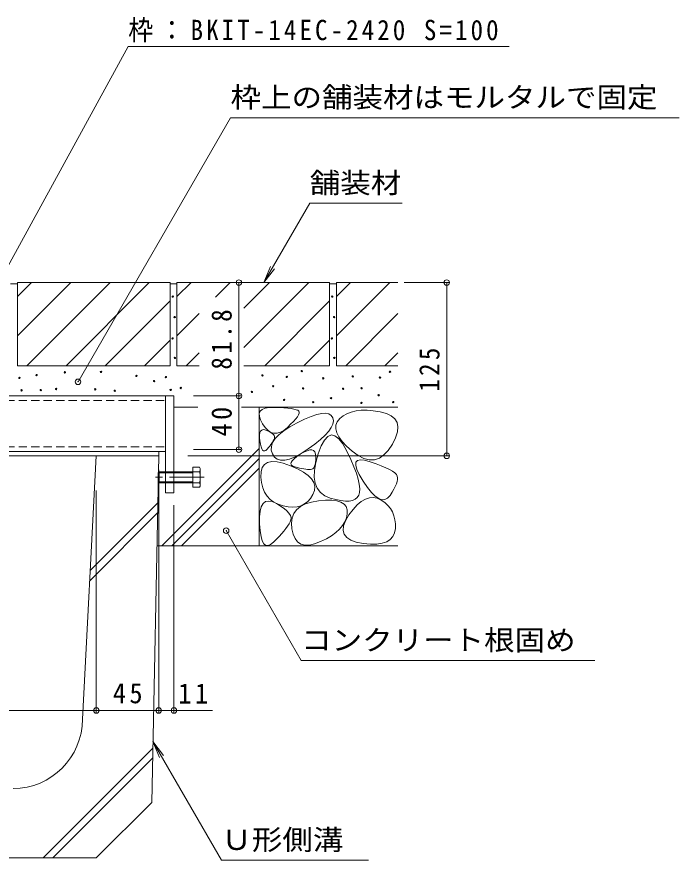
# Model space of a CAD drawing. Units: millimetres at full size, sheet at 1:5. Extents: x -1680 to 1949, y -1318 to 1367.
# Drawn here: x 810 to 1287, y -841 to -233 of the extents above; entities that cross this region are included whole.
import ezdxf
from ezdxf.enums import TextEntityAlignment as Align

# ---------------------------------------------------------------- set-up
doc = ezdxf.new("R2010")
doc.units = ezdxf.units.MM
doc.header["$LTSCALE"] = 5
doc.header["$PDMODE"] = 32
doc.header["$PDSIZE"] = 4
doc.linetypes.add('CHAIN1', pattern=[8, 5, -1, 1, -1])
doc.linetypes.add('DASHED1', pattern=[1.8, 1.2, -0.6])
for name, color, linetype, lineweight in [('4-0_OUTLINE-0', 7, 'Continuous', 9), ('4-4_0108_天井情報・�', 7, 'Continuous', 9), ('4-5_0055_アルミ建具_', 7, 'Continuous', 9), ('4-E_10ﾎﾞﾙﾄ__2', 7, 'Continuous', 9), ('4-F_10ﾎﾞﾙﾄ__1', 6, 'Continuous', 5)]:
    doc.layers.add(name, color=color, linetype=linetype, lineweight=lineweight)
doc.styles.add('ＭＳ ゴシック', font='')
doc.styles.get('ＭＳ ゴシック').set_extended_font_data('MS Gothic')

msp = doc.modelspace()

# ---------------------------------------------------------------- linework, layer by layer
at = {"layer": '4-0_OUTLINE-0', "linetype": 'DASHED1'}
for p, q in [((577.095, -509.783), (917.095, -509.783)), ((577.095, -543.383), (917.095, -543.383))]:
    msp.add_line(p, q, dxfattribs=at)
at = {"layer": '4-0_OUTLINE-0'}
for p, q in [((687.995, -506.583), (917.095, -506.583)), ((691.995, -546.583), (917.095, -546.583)), ((912.095, -549.783), (912.095, -546.583)), ((691.995, -549.783), (912.095, -549.783))]:
    msp.add_line(p, q, dxfattribs=at)
at = {"layer": '4-0_OUTLINE-0', "color": 2}
for p, q in [((936.785, -558.083), (936.785, -572.483)), ((941.485, -558.083), (936.785, -558.083)), ((912.485, -561.283), (911.785, -561.983)), ((911.785, -561.983), (911.785, -568.583)), ((917.095, -561.983), (911.785, -561.983)), ((912.485, -561.283), (912.485, -569.283)), ((917.095, -561.283), (912.485, -561.283)), ((941.485, -561.283), (923.095, -561.283)), ((936.785, -561.983), (923.095, -561.983)), ((942.085, -571.147), (942.085, -559.947)), ((911.785, -568.583), (912.485, -569.283)), ((911.785, -568.583), (917.095, -568.583)), ((912.485, -569.283), (917.095, -569.283)), ((923.095, -568.583), (936.785, -568.583)), ((923.095, -569.283), (941.485, -569.283)), ((936.785, -572.483), (941.485, -572.483))]:
    msp.add_line(p, q, dxfattribs=at)
at = {"layer": '4-0_OUTLINE-0', "color": 2, "linetype": 'CHAIN1'}
msp.add_line((944.869, -565.283), (909.069, -565.283), dxfattribs=at)
at = {"layer": '4-0_OUTLINE-0', "color": 2, "linetype": 'DASHED1'}
for p, q in [((917.095, -561.283), (923.095, -561.283)), ((917.095, -561.983), (923.095, -561.983)), ((917.095, -568.583), (923.095, -568.583)), ((917.095, -569.283), (923.095, -569.283))]:
    msp.add_line(p, q, dxfattribs=at)
at = {"layer": '4-0_OUTLINE-0'}
msp.add_lwpolyline([(917.095, -576.583), (923.095, -576.583), (923.095, -506.583), (917.095, -506.583)], close=True, dxfattribs=at)
at = {"layer": '4-0_OUTLINE-0', "color": 2}
for centre, radius, start, end in [((939.71, -559.683), 2.39, 317.9749, 42.0251), ((928.677, -565.283), 13.418, 342.65606, 17.34394), ((939.71, -570.883), 2.39, 317.9749, 42.0251)]:
    msp.add_arc(centre, radius, start, end, dxfattribs=at)
at = {"layer": '4-4_0108_天井情報・�'}
for p, q in [((969.951, -424.783), (969.951, -506.583)), ((1121.369, -424.783), (1089.07, -424.783)), ((1119.869, -424.783), (1119.869, -549.783)), ((971.451, -506.583), (937.177, -506.583)), ((969.951, -506.583), (969.951, -545.283)), ((971.451, -545.283), (937.177, -545.283)), ((1121.369, -549.783), (933.021, -549.783)), ((912.095, -735.045), (912.095, -559.783)), ((867.095, -735.045), (867.095, -574.783)), ((923.095, -735.045), (923.095, -585.283)), ((627.095, -733.545), (867.095, -733.545)), ((867.095, -733.545), (912.095, -733.545)), ((912.095, -733.545), (950.985, -733.545))]:
    msp.add_line(p, q, dxfattribs=at)
for p in [(969.951, -424.783), (1119.869, -424.783), (969.951, -506.583), (969.951, -545.283), (1119.869, -549.783), (867.095, -733.545), (912.095, -733.545), (923.095, -733.545)]:
    msp.add_point(p, dxfattribs=at)
at = {"layer": '4-5_0055_アルミ建具_'}
for p, q in [((730.174, -546.583), (890.11, -254.499)), ((890.11, -254.499), (1164.886, -254.499)), ((853.901, -496.402), (963.918, -305.848)), ((963.918, -305.848), (1287.495, -305.848)), ((988.048, -424.783), (1021.054, -367.615)), ((1021.054, -367.615), (1087.63, -367.615)), ((988.048, -424.783), (992.831, -413.235)), ((988.048, -424.783), (995.657, -414.866)), ((960.764, -603.779), (1014.843, -697.448)), ((1014.843, -697.448), (1226.628, -697.448)), ((907.971, -755.983), (957.33, -841.476)), ((907.971, -755.983), (915.58, -765.9)), ((907.971, -755.983), (912.755, -767.532)), ((957.33, -841.476), (1063.477, -841.476))]:
    msp.add_line(p, q, dxfattribs=at)
for p in [(853.901, -496.402), (960.764, -603.779)]:
    msp.add_point(p, dxfattribs=at)
at = {"layer": '4-E_10ﾎﾞﾙﾄ__2', "color": 2}
for p, q in [((805.295, -425.783), (810.295, -425.783)), ((920.295, -424.783), (810.295, -424.783)), ((810.295, -434.931), (820.442, -424.783)), ((848.726, -424.783), (810.295, -463.215)), ((810.295, -424.783), (810.295, -484.783)), ((877.011, -424.783), (817.011, -484.783)), ((845.295, -484.783), (905.295, -424.783)), ((920.295, -424.783), (920.295, -484.783)), ((920.295, -425.783), (925.295, -425.783)), ((1035.295, -424.783), (925.295, -424.783)), ((925.295, -434.931), (935.442, -424.783)), ((925.295, -424.783), (925.295, -484.783)), ((953.091, -435.419), (963.726, -424.783)), ((973.55, -443.244), (992.011, -424.783)), ((973.55, -471.528), (1020.295, -424.783)), ((1035.295, -424.783), (1035.295, -484.783)), ((1035.295, -425.783), (1040.295, -425.783)), ((1084.626, -424.783), (1040.295, -424.783)), ((1040.295, -424.783), (1040.295, -484.783)), ((1078.726, -424.783), (1040.295, -463.215)), ((1040.295, -434.931), (1050.442, -424.783)), ((873.579, -484.783), (920.295, -438.068)), ((1035.295, -438.068), (988.579, -484.783)), ((925.295, -463.215), (941.405, -447.105)), ((1084.626, -447.168), (1047.011, -484.783)), ((901.864, -484.783), (920.295, -466.352)), ((1016.864, -484.783), (1035.295, -466.352)), ((932.011, -484.783), (941.405, -475.389)), ((1084.626, -475.452), (1075.295, -484.783)), ((920.295, -484.783), (810.295, -484.783)), ((925.295, -484.783), (941.405, -484.783)), ((973.55, -484.783), (1035.295, -484.783)), ((1084.626, -484.783), (1040.295, -484.783)), ((923.095, -514.783), (940.246, -514.783)), ((971.797, -514.783), (1084.626, -514.783)), ((984.626, -514.783), (984.626, -614.783)), ((914.39, -614.783), (984.626, -544.547)), ((921.461, -614.783), (984.626, -551.618)), ((928.532, -614.783), (984.626, -558.689)), ((910.795, -614.783), (1084.626, -614.783))]:
    msp.add_line(p, q, dxfattribs=at)
for points in [[(1013.148, -517.481), (1013.473, -518.148), (1013.41, -519.05), (1012.959, -520.184), (1012.121, -521.553), (1010.895, -523.154), (1009.282, -524.99), (1007.281, -527.059), (1004.892, -529.361), (1002.353, -531.436), (999.902, -532.825), (997.539, -533.526), (995.263, -533.541), (993.075, -532.868), (990.974, -531.507), (988.961, -529.46), (987.036, -526.726), (985.519, -523.847), (984.73, -521.366), (984.669, -519.284), (985.337, -517.6), (986.733, -516.314), (988.858, -515.426), (991.711, -514.937), (995.292, -514.846), (999.023, -514.981), (1002.326, -515.172), (1005.201, -515.419), (1007.647, -515.72), (1009.665, -516.077), (1011.254, -516.49), (1012.415, -516.958)], [(1051.598, -546.399), (1055.937, -549.566), (1060.073, -551.652), (1064.007, -552.656), (1067.738, -552.579), (1071.267, -551.42), (1074.593, -549.18), (1077.717, -545.858), (1080.638, -541.455), (1082.967, -536.762), (1084.313, -532.572), (1084.677, -528.884), (1084.058, -525.699), (1082.457, -523.016), (1079.873, -520.836), (1076.307, -519.158), (1071.758, -517.983), (1066.894, -517.252), (1062.383, -516.906), (1058.224, -516.946), (1054.418, -517.371), (1050.964, -518.182), (1047.863, -519.378), (1045.114, -520.96), (1042.718, -522.927), (1040.914, -525.184), (1039.943, -527.634), (1039.804, -530.278), (1040.498, -533.115), (1042.024, -536.146), (1044.383, -539.37), (1047.574, -542.788)], [(1037.678, -522.399), (1038.072, -524.525), (1037.717, -526.845), (1036.614, -529.361), (1034.762, -532.071), (1032.162, -534.977), (1028.813, -538.077), (1024.716, -541.373), (1019.87, -544.863), (1014.9, -548.058), (1010.429, -550.467), (1006.458, -552.09), (1002.986, -552.927), (1000.014, -552.978), (997.541, -552.243), (995.568, -550.722), (994.094, -548.415), (993.301, -545.702), (993.371, -542.961), (994.303, -540.194), (996.098, -537.399), (998.755, -534.577), (1002.275, -531.729), (1006.657, -528.854), (1011.902, -525.951), (1017.271, -523.344), (1022.027, -521.355), (1026.169, -519.984), (1029.698, -519.231), (1032.613, -519.096), (1034.915, -519.579), (1036.603, -520.68)], [(995.534, -537.396), (995.179, -538.158), (994.74, -538.97), (994.219, -539.834), (993.616, -540.749), (992.929, -541.714), (992.16, -542.732), (991.308, -543.8), (990.373, -544.919), (989.436, -545.829), (988.576, -546.268), (987.793, -546.236), (987.088, -545.734), (986.46, -544.761), (985.909, -543.317), (985.436, -541.402), (985.04, -539.017), (984.809, -536.606), (984.827, -534.616), (985.097, -533.045), (985.617, -531.895), (986.387, -531.165), (987.408, -530.854), (988.679, -530.964), (990.201, -531.494), (991.726, -532.233), (993.005, -532.972), (994.04, -533.711), (994.829, -534.449), (995.373, -535.187), (995.672, -535.924), (995.726, -536.66)], [(1056.406, -578.255), (1057.028, -576.152), (1057.165, -573.515), (1056.818, -570.344), (1055.986, -566.639), (1054.67, -562.4), (1052.869, -557.627), (1050.584, -552.32), (1047.814, -546.479), (1044.856, -541.165), (1042.006, -537.44), (1039.264, -535.303), (1036.63, -534.755), (1034.104, -535.795), (1031.686, -538.424), (1029.376, -542.641), (1027.174, -548.447), (1025.429, -554.718), (1024.489, -560.333), (1024.355, -565.29), (1025.026, -569.591), (1026.503, -573.234), (1028.785, -576.221), (1031.873, -578.55), (1035.766, -580.223), (1039.848, -581.368), (1043.5, -582.116), (1046.724, -582.466), (1049.518, -582.419), (1051.884, -581.974), (1053.82, -581.132), (1055.328, -579.892)], [(1021.602, -559.688), (1020.552, -559.688), (1019.4, -559.621), (1018.146, -559.487), (1016.791, -559.286), (1015.334, -559.019), (1013.776, -558.684), (1012.115, -558.284), (1010.353, -557.816), (1008.827, -557.234), (1007.876, -556.492), (1007.498, -555.589), (1007.695, -554.524), (1008.466, -553.299), (1009.811, -551.912), (1011.73, -550.365), (1014.223, -548.656), (1016.831, -547.12), (1019.096, -546.09), (1021.018, -545.565), (1022.595, -545.547), (1023.83, -546.034), (1024.721, -547.026), (1025.268, -548.525), (1025.472, -550.529), (1025.44, -552.647), (1025.278, -554.487), (1024.988, -556.049), (1024.569, -557.333), (1024.021, -558.339), (1023.343, -559.066), (1022.537, -559.516)], [(1084.149, -564.412), (1084.372, -565.555), (1084.345, -566.87), (1084.069, -568.355), (1083.543, -570.012), (1082.768, -571.84), (1081.743, -573.839), (1080.469, -576.009), (1078.945, -578.35), (1077.199, -580.312), (1075.256, -581.342), (1073.118, -581.441), (1070.784, -580.61), (1068.253, -578.847), (1065.527, -576.153), (1062.605, -572.528), (1059.487, -567.972), (1056.755, -563.361), (1054.988, -559.569), (1054.189, -556.597), (1054.356, -554.445), (1055.49, -553.112), (1057.591, -552.6), (1060.658, -552.907), (1064.691, -554.034), (1068.948, -555.541), (1072.683, -556.988), (1075.897, -558.375), (1078.59, -559.703), (1080.761, -560.97), (1082.412, -562.177), (1083.541, -563.325)], [(1023.278, -577.695), (1021.579, -580.459), (1019.6, -582.726), (1017.343, -584.497), (1014.806, -585.771), (1011.991, -586.549), (1008.896, -586.83), (1005.523, -586.615), (1001.87, -585.903), (998.301, -584.738), (995.177, -583.164), (992.499, -581.18), (990.266, -578.787), (988.479, -575.984), (987.137, -572.772), (986.241, -569.15), (985.79, -565.119), (985.925, -561.284), (986.786, -558.252), (988.373, -556.022), (990.686, -554.595), (993.725, -553.97), (997.49, -554.148), (1001.981, -555.128), (1007.198, -556.911), (1012.332, -559.147), (1016.573, -561.486), (1019.922, -563.929), (1022.378, -566.475), (1023.942, -569.125), (1024.613, -571.878), (1024.392, -574.735)], [(1006.995, -597.443), (1006.119, -598.958), (1005.062, -600.565), (1003.824, -602.263), (1002.405, -604.052), (1000.805, -605.932), (999.024, -607.903), (997.061, -609.966), (994.918, -612.119), (992.807, -613.837), (990.943, -614.592), (989.324, -614.384), (987.952, -613.213), (986.825, -611.079), (985.945, -607.983), (985.31, -603.923), (984.922, -598.901), (984.879, -593.856), (985.279, -589.728), (986.123, -586.518), (987.411, -584.225), (989.143, -582.849), (991.318, -582.39), (993.936, -582.849), (996.999, -584.225), (1000.029, -586.036), (1002.55, -587.803), (1004.563, -589.523), (1006.067, -591.198), (1007.062, -592.828), (1007.548, -594.412), (1007.526, -595.95)], [(1048.086, -591.535), (1047.503, -594.484), (1046.399, -597.312), (1044.774, -600.017), (1042.628, -602.6), (1039.96, -605.06), (1036.772, -607.399), (1033.063, -609.615), (1028.832, -611.708), (1024.579, -613.342), (1020.8, -614.176), (1017.497, -614.211), (1014.669, -613.448), (1012.316, -611.886), (1010.438, -609.524), (1009.036, -606.364), (1008.108, -602.405), (1007.805, -598.276), (1008.276, -594.607), (1009.522, -591.396), (1011.541, -588.645), (1014.335, -586.353), (1017.903, -584.52), (1022.246, -583.146), (1027.362, -582.232), (1032.501, -581.778), (1036.913, -581.786), (1040.595, -582.256), (1043.55, -583.188), (1045.777, -584.582), (1047.275, -586.437), (1048.044, -588.755)], [(1082.798, -602.271), (1082.247, -605.432), (1081.025, -608.073), (1079.133, -610.195), (1076.57, -611.799), (1073.337, -612.884), (1069.433, -613.449), (1064.859, -613.496), (1059.614, -613.023), (1054.571, -612.062), (1050.602, -610.641), (1047.707, -608.762), (1045.886, -606.423), (1045.139, -603.626), (1045.466, -600.369), (1046.867, -596.654), (1049.342, -592.479), (1052.34, -588.458), (1055.309, -585.201), (1058.25, -582.709), (1061.162, -580.983), (1064.046, -580.022), (1066.901, -579.825), (1069.728, -580.394), (1072.526, -581.727), (1075.123, -583.55), (1077.344, -585.585), (1079.191, -587.833), (1080.662, -590.295), (1081.759, -592.97), (1082.48, -595.857), (1082.827, -598.958)]]:
    msp.add_lwpolyline(points, close=True, dxfattribs=at)
at = {"layer": '4-E_10ﾎﾞﾙﾄ__2'}
for centre in [(922.27, -434.892), (1037.27, -434.892), (923.599, -449.697), (1038.599, -449.697), (922.08, -465.072), (1037.08, -465.072), (923.789, -479.118), (1038.789, -479.118), (823.984, -491.504), (844.403, -489.57), (870.49, -489.229), (896.041, -492.133), (917.296, -492.972), (986.903, -491.804), (1004.486, -492.892), (1015.243, -488.684), (1052.067, -492.48), (1078.925, -489.159), (811.66, -493.556), (908.817, -495.907), (1030.771, -493.878), (1071.708, -493.294), (813.144, -502.537), (827.035, -502.382), (838.115, -501.569), (866.326, -501.813), (880.362, -502.876), (920.74, -502.216), (927.981, -500.844), (979.285, -503.667), (994.66, -499.555), (1016.25, -501.134), (1045.138, -501.402), (1058.425, -501.022), (1002.505, -509.488), (1023.595, -511.082), (1036.39, -508.198), (1070.763, -506.052), (1081.298, -510.987), (1058.352, -511.587)]:
    msp.add_circle(centre, 0.5, dxfattribs=at)
at = {"layer": '4-F_10ﾎﾞﾙﾄ__1'}
for p, q in [((907.095, -799.783), (912.095, -549.783)), ((862.743, -632.476), (911.415, -583.804)), ((862.35, -639.94), (911.27, -591.02)), ((828.677, -839.783), (907.879, -760.581)), ((835.748, -839.783), (907.735, -767.796)), ((867.095, -839.783), (907.095, -799.783)), ((627.095, -839.783), (867.095, -839.783))]:
    msp.add_line(p, q, dxfattribs=at)
msp.add_lwpolyline([(857.095, -739.783), (867.095, -549.783), (912.095, -549.783)], dxfattribs=at)
msp.add_arc((807.095, -739.783), 50, 270, 0, dxfattribs=at)

# ---------------------------------------------------------------- texts
at = {"layer": '4-4_0108_天井情報・�', "color": 2, "char_height": 14.66, "attachment_point": 7, "rotation": 90, "style": 'ＭＳ ゴシック'}
for s, insert in [('\\T1.28;\\W0.9;81.8', (964.951, -487.558)), ('\\T1.27;\\W0.9;125', (1114.869, -503.533)), ('\\T1.27;\\W0.95;40', (964.951, -535.908))]:
    msp.add_mtext(s, dxfattribs=dict(at, insert=insert))
at = {"layer": '4-4_0108_天井情報・�', "color": 2, "char_height": 14.66, "attachment_point": 7, "style": 'ＭＳ ゴシック'}
for s, insert in [('\\T1.27;\\W0.95;45', (878.97, -728.545)), ('\\T1.27;\\W0.95;11', (926.238, -728.545))]:
    msp.add_mtext(s, dxfattribs=dict(at, insert=insert))
at = {"layer": '4-5_0055_アルミ建具_', "color": 2, "style": 'ＭＳ ゴシック', "width": 1.1}
for s, p in [('枠上の舗装材はモルタルで固定', (963.918, -302.848)), ('舗装材', (1021.054, -364.615)), ('コンクリート根固め', (1014.843, -694.448)), ('Ｕ形側溝', (957.33, -838.476))]:
    msp.add_text(s, height=14.66, dxfattribs=at).set_placement(p, align=Align.BOTTOM_LEFT)
at = {"layer": '4-5_0055_アルミ建具_', "color": 2, "insert": (890.11, -251.499), "char_height": 14.66, "attachment_point": 7, "style": 'ＭＳ ゴシック'}
msp.add_mtext('\\T1.25;\\W0.9;枠：BKIT-14EC-2420\\~S=100', dxfattribs=at)

doc.saveas('drawing.dxf')
